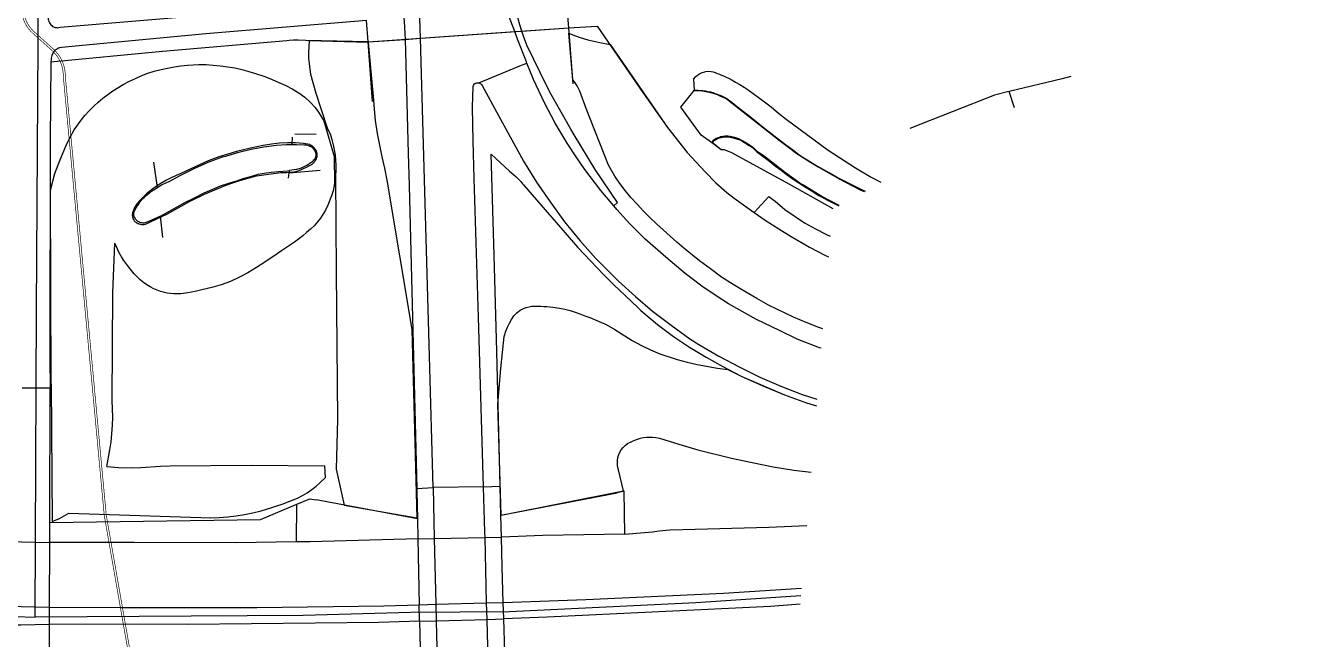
# Model space of a CAD drawing. Header units: millimetres. Extents: x 111502 to 977541, y 8702 to 1044108.
# Drawn here: x 486627 to 486815.4, y 235562.6 to 235653.8 of the extents above; entities that cross this region are included whole.
import ezdxf

# ---------------------------------------------------------------- set-up
doc = ezdxf.new("R2010")
doc.units = ezdxf.units.MM
doc.header["$LTSCALE"] = 0.25
doc.linetypes.add('DASHED2', pattern=[9.525, 6.35, -3.175])
for name, color, linetype in [('E HVSS As Laid HV', 10, 'Continuous'), ('E HVSS Proposed 33kV', 5, 'Continuous'), ('X HVSS Site Background', 8, 'Continuous')]:
    doc.layers.add(name, color=color, linetype=linetype)

# ---------------------------------------------------------------- blocks, each defined once
blk = doc.blocks.new('OS MAP 060722')
at = {"layer": 'X HVSS Site Background'}
for points in [[(-2178.68, -3425.31), (-2179.73, -3433.36), (-2179.83, -3434.06), (-2179.93, -3434.96), (-2179.93, -3447.41), (-2180.08, -3468.11), (-2180.13, -3471.06), (-2180.13, -3471.56), (-2180.08, -3471.71), (-2180.03, -3471.91), (-2179.93, -3472.11), (-2179.73, -3472.41), (-2179.58, -3472.51), (-2179.48, -3472.66), (-2179.33, -3472.71), (-2179.23, -3472.76), (-2179.08, -3472.81), (-2178.93, -3472.81), (-2178.78, -3472.86), (-2178.63, -3472.81), (-2178.38, -3472.76), (-2155.88, -3470.86), (-2143.93, -3469.66), (-2133.18, -3467.31)], [(-2110.85, -3473.42), (-2112.01, -3470.32), (-2113.49, -3466.02)], [(-2109.77, -3473.34), (-2110.08, -3472.41), (-2110.33, -3471.51), (-2111.69, -3465.9)], [(-2182.08, -3560.36), (-2181.88, -3514.71), (-2181.58, -3467.26)], [(-2127.84, -3466.96), (-2127.53, -3469.26), (-2127.28, -3471.91), (-2127.13, -3474.56), (-2127.13, -3474.57)], [(-2124.84, -3474.41), (-2124.93, -3471.46), (-2125.03, -3469.91), (-2125.28, -3467.36), (-2125.37, -3466.8)], [(-2103.19, -3468.76), (-2102.88, -3472.86)], [(-2132.88, -3471.76), (-2156.73, -3473.76), (-2178.18, -3475.76), (-2178.48, -3475.81), (-2178.63, -3475.86), (-2178.93, -3476.06), (-2179.03, -3476.11), (-2179.28, -3476.36), (-2179.38, -3476.51), (-2179.43, -3476.66), (-2179.53, -3476.81), (-2179.58, -3476.96), (-2179.68, -3477.36), (-2179.68, -3477.56), (-2179.73, -3477.96)], [(-2132.63, -3474.96), (-2132.88, -3471.76)], [(-2132.63, -3474.96), (-2102.88, -3472.86)], [(-2124.84, -3474.41), (-2110.85, -3473.42)], [(-2110.85, -3473.42), (-2109.77, -3473.34)], [(-2109.04, -3478.09), (-2109.11, -3477.91), (-2110.43, -3474.54), (-2110.85, -3473.42)], [(-2109.77, -3473.34), (-2102.88, -3472.86)], [(-2095.58, -3498.81), (-2098.88, -3493.91), (-2102.03, -3488.76), (-2102.53, -3487.91), (-2105.63, -3482.41), (-2107.08, -3479.51), (-2109.03, -3475.46), (-2109.53, -3474.11), (-2109.77, -3473.34)], [(-2102.88, -3472.86), (-2098.58, -3472.61), (-2091.83, -3482.46), (-2089.08, -3486.31), (-2088.13, -3487.66), (-2085.23, -3491.36), (-2082.58, -3494.26), (-2080.98, -3495.86), (-2079.33, -3497.31), (-2078.23, -3498.16), (-2075.28, -3500.26), (-2073.08, -3497.91), (-2072.18, -3498.61), (-2070.73, -3499.81), (-2067.83, -3501.81), (-2066.18, -3502.71), (-2064.53, -3503.56), (-2063.98, -3503.8)], [(-2102.88, -3472.86), (-2102.23, -3481.16)], [(-2132.63, -3474.96), (-2141.88, -3474.76), (-2143.03, -3474.71), (-2143.68, -3474.71), (-2144.33, -3474.76), (-2144.68, -3474.81), (-2163.18, -3476.36), (-2179.73, -3477.96)], [(-2132.62, -3475.05), (-2141.38, -3474.81), (-2141.48, -3476.51), (-2141.48, -3477.36), (-2141.38, -3478.21), (-2141.18, -3479.76), (-2140.38, -3482.56), (-2139.58, -3485.01), (-2138.68, -3487.71), (-2138.23, -3488.76), (-2138.03, -3489.46), (-2137.83, -3490.21), (-2137.53, -3491.71), (-2137.48, -3492.51), (-2137.43, -3493.26), (-2137.43, -3494.01), (-2137.48, -3494.81), (-2137.38, -3509.06), (-2137.18, -3531.01), (-2137.38, -3538.36), (-2136.18, -3543.71), (-2125.38, -3545.61)], [(-2132.63, -3474.96), (-2127.13, -3474.57)], [(-2131.98, -3483.81), (-2132.63, -3474.96)], [(-2132.62, -3475.05), (-2131.83, -3483.61), (-2131.78, -3484.36), (-2131.58, -3486.61), (-2131.28, -3488.56), (-2130.93, -3490.26), (-2130.58, -3492.01), (-2130.18, -3493.71), (-2129.83, -3495.46), (-2126.15, -3517.64), (-2125.38, -3545.61)], [(-2127.13, -3474.57), (-2124.84, -3474.41)], [(-2127.13, -3474.57), (-2127.13, -3474.58), (-2126.68, -3491.46), (-2126.53, -3496.31), (-2125.38, -3541.26)], [(-2122.98, -3541.11), (-2123.48, -3521.61), (-2124.64, -3481.41), (-2124.84, -3474.41)], [(-2102.23, -3480.56), (-2102.83, -3473.66), (-2101.98, -3474.01), (-2101.13, -3474.31), (-2099.98, -3474.66), (-2098.18, -3475.06), (-2096.68, -3475.36), (-2088.13, -3487.66), (-2085.23, -3491.36), (-2082.58, -3494.26), (-2080.98, -3495.86), (-2079.33, -3497.31), (-2078.23, -3498.16), (-2075.28, -3500.26), (-2073.48, -3501.51), (-2071.63, -3502.71), (-2069.78, -3503.86), (-2067.08, -3505.41), (-2064.68, -3506.66), (-2064.22, -3506.86)], [(-2179.73, -3477.96), (-2179.83, -3489.61), (-2179.88, -3522.01), (-2179.83, -3526.31)], [(-2179.72, -3525.76), (-2179.8, -3496.97), (-2179.13, -3494.51), (-2178.68, -3493.21), (-2178.18, -3491.96), (-2177.53, -3490.41), (-2176.93, -3489.21), (-2176.28, -3488.01), (-2175.23, -3486.56), (-2174.68, -3485.86), (-2174.03, -3485.16), (-2173.38, -3484.51), (-2172.73, -3483.91), (-2172.03, -3483.31), (-2170.53, -3482.21), (-2168.98, -3481.26), (-2168.08, -3480.76), (-2167.18, -3480.36), (-2166.23, -3479.96), (-2165.33, -3479.61), (-2164.38, -3479.31), (-2163.38, -3479.06), (-2162.43, -3478.86), (-2161.43, -3478.66), (-2160.43, -3478.51), (-2159.43, -3478.41), (-2157.78, -3478.31), (-2156.68, -3478.31), (-2154.58, -3478.51), (-2153.48, -3478.66), (-2152.43, -3478.81), (-2151.38, -3479.06), (-2150.33, -3479.36), (-2149.33, -3479.66), (-2147.98, -3480.11), (-2146.88, -3480.51), (-2145.88, -3480.96), (-2144.83, -3481.41), (-2143.88, -3481.91), (-2142.93, -3482.51), (-2142.03, -3483.16), (-2141.23, -3483.91), (-2140.48, -3484.71), (-2139.98, -3485.36), (-2139.18, -3486.66), (-2137.68, -3491.96), (-2137.63, -3495.96), (-2137.83, -3497.06), (-2138.08, -3497.81), (-2138.58, -3499.21), (-2138.93, -3499.91), (-2139.68, -3501.11), (-2140.13, -3501.66), (-2140.63, -3502.26), (-2141.18, -3502.76), (-2141.78, -3503.26), (-2142.33, -3503.76), (-2142.98, -3504.21), (-2143.58, -3504.66), (-2144.88, -3505.56), (-2145.48, -3505.96), (-2146.13, -3506.41), (-2147.98, -3507.66), (-2149.18, -3508.46), (-2150.48, -3509.21), (-2151.73, -3509.86), (-2153.08, -3510.51), (-2154.43, -3511.01), (-2155.83, -3511.41), (-2157.33, -3511.76), (-2158.33, -3512.01), (-2159.38, -3512.21), (-2160.43, -3512.36), (-2161.48, -3512.36), (-2162.48, -3512.26), (-2163.48, -3512.01), (-2164.43, -3511.61), (-2164.98, -3511.31), (-2165.48, -3511.01), (-2165.98, -3510.66), (-2166.48, -3510.26), (-2167.38, -3509.36), (-2167.78, -3508.91), (-2168.18, -3508.41), (-2168.88, -3507.41), (-2169.23, -3506.86), (-2169.63, -3506.16), (-2169.93, -3505.46), (-2170.23, -3504.81)], [(-2116.18, -3481.01), (-2110.08, -3478.52), (-2109.04, -3478.09)], [(-2096.14, -3499.28), (-2098.06, -3497.02), (-2100.42, -3493.88), (-2101.62, -3492.17), (-2103.07, -3489.99), (-2104.86, -3486.99), (-2106.42, -3483.98), (-2108.07, -3480.53), (-2109.04, -3478.09)], [(-2115.48, -3541.01), (-2116.23, -3515.81), (-2116.88, -3495.21), (-2117.03, -3489.71), (-2117.13, -3484.66), (-2117.03, -3481.56), (-2116.98, -3481.41), (-2116.83, -3481.16), (-2116.73, -3481.11), (-2116.58, -3481.01), (-2116.18, -3481.01)], [(-2116.18, -3481.01), (-2115.88, -3481.16), (-2115.78, -3481.26), (-2115.68, -3481.41), (-2113.28, -3485.86), (-2109.53, -3492.66), (-2107.63, -3495.76), (-2105.58, -3498.71), (-2103.43, -3501.66), (-2101.18, -3504.41), (-2098.78, -3507.11), (-2097.88, -3508.06), (-2095.43, -3510.46), (-2092.93, -3512.76), (-2090.38, -3514.91), (-2087.63, -3517.01), (-2084.83, -3519.01), (-2083.48, -3519.86), (-2080.53, -3521.61), (-2077.53, -3523.21), (-2074.43, -3524.71), (-2071.33, -3526.06), (-2068.13, -3527.31), (-2065.95, -3527.98)], [(-2065.1, -3517.56), (-2065.68, -3517.36), (-2067.58, -3516.61), (-2069.43, -3515.81), (-2073.13, -3514.01), (-2074.88, -3513.06), (-2076.68, -3512.01), (-2078.38, -3510.96), (-2080.13, -3509.86), (-2081.78, -3508.66), (-2083.38, -3507.46), (-2085.73, -3505.56), (-2086.78, -3504.66), (-2089.78, -3501.96), (-2090.78, -3501.01), (-2091.73, -3500.06), (-2092.68, -3499.06), (-2093.58, -3498.06), (-2094.43, -3497.01), (-2095.23, -3495.96), (-2095.98, -3494.86), (-2096.93, -3493.26), (-2100.23, -3484.86), (-2101.18, -3482.26), (-2101.58, -3481.46), (-2101.98, -3480.86), (-2102.23, -3480.56)], [(-2084.28, -3480.46), (-2083.93, -3480.11), (-2083.68, -3479.91), (-2083.38, -3479.71), (-2083.08, -3479.56), (-2082.48, -3479.36), (-2082.03, -3479.31), (-2081.68, -3479.36), (-2081.38, -3479.41), (-2081.08, -3479.51), (-2080.78, -3479.66), (-2080.43, -3479.76), (-2080.13, -3479.91), (-2079.83, -3480.01), (-2078.68, -3480.51), (-2078.03, -3480.91), (-2077.43, -3481.26), (-2076.78, -3481.66), (-2076.18, -3482.06), (-2073.93, -3483.71), (-2072.78, -3484.61), (-2071.68, -3485.51), (-2070.53, -3486.41), (-2064.28, -3491.01), (-2060.23, -3493.66), (-2057.88, -3495.01), (-2056.45, -3495.77)], [(-2084.28, -3480.46), (-2084.18, -3482.13), (-2083.61, -3482.13), (-2083.25, -3482.15), (-2082.89, -3482.18), (-2082.53, -3482.23), (-2082.13, -3482.3), (-2081.78, -3482.38), (-2081.43, -3482.48), (-2081.09, -3482.59), (-2080.55, -3482.8), (-2080.25, -3482.93), (-2079.35, -3483.34), (-2079.08, -3483.53), (-2078.94, -3483.63), (-2078.8, -3483.74), (-2077.3, -3484.96), (-2075.79, -3486.14), (-2074.69, -3487.01), (-2073.25, -3488.16), (-2071.91, -3489.19), (-2070.44, -3490.31), (-2069.52, -3490.96), (-2069.14, -3491.29), (-2068.66, -3491.65), (-2068.35, -3491.85), (-2068.03, -3492.05), (-2067.71, -3492.25), (-2067.39, -3492.44), (-2065.95, -3493.33), (-2064.62, -3494.1), (-2063.66, -3494.64), (-2062.8, -3495.12), (-2061.12, -3495.99), (-2059.42, -3496.82), (-2058.81, -3497.09)], [(-2028.27, -3480.09), (-2029.53, -3480.41), (-2037.43, -3482.31)], [(-2081.63, -3489.86), (-2083.13, -3488.81), (-2086.18, -3484.66), (-2084.18, -3482.16), (-2083.58, -3482.16), (-2083.03, -3482.21), (-2082.48, -3482.31), (-2081.98, -3482.41), (-2081.38, -3482.56), (-2080.78, -3482.76), (-2080.28, -3483.01), (-2079.68, -3483.26), (-2079.23, -3483.51), (-2071.58, -3489.56), (-2069.58, -3491.01), (-2069.23, -3491.31), (-2067.18, -3492.66), (-2065.78, -3493.51), (-2062.68, -3495.26), (-2059.53, -3496.91), (-2058.95, -3497.16)], [(-2037.43, -3482.31), (-2037.63, -3482.36), (-2039.58, -3482.86), (-2052.18, -3487.81)], [(-2036.6, -3484.73), (-2037.43, -3482.31)], [(-2143.5, -3488.58), (-2140.33, -3488.67)], [(-2166.54, -3498.51), (-2166.67, -3498.65), (-2166.79, -3498.79), (-2166.91, -3498.93), (-2167.02, -3499.08), (-2167.21, -3499.39), (-2167.26, -3499.47), (-2167.3, -3499.55), (-2167.35, -3499.63), (-2167.39, -3499.71), (-2167.43, -3499.79), (-2167.47, -3499.88), (-2167.51, -3499.96), (-2167.54, -3500.05), (-2167.59, -3500.23), (-2167.6, -3500.29), (-2167.61, -3500.34), (-2167.62, -3500.4), (-2167.63, -3500.46), (-2167.64, -3500.52), (-2167.64, -3500.58), (-2167.65, -3500.64), (-2167.65, -3500.7), (-2167.64, -3500.81), (-2167.63, -3500.87), (-2167.62, -3500.93), (-2167.6, -3500.99), (-2167.59, -3501.04), (-2167.57, -3501.1), (-2167.55, -3501.16), (-2167.53, -3501.21), (-2167.5, -3501.26), (-2167.47, -3501.31), (-2167.44, -3501.37), (-2167.41, -3501.42), (-2167.35, -3501.5), (-2167.3, -3501.55), (-2167.25, -3501.61), (-2167.2, -3501.66), (-2167.14, -3501.7), (-2167.08, -3501.75), (-2167.02, -3501.79), (-2166.96, -3501.83), (-2166.89, -3501.86), (-2166.82, -3501.89), (-2166.75, -3501.92), (-2166.68, -3501.95), (-2166.61, -3501.97), (-2166.5, -3502.01), (-2166.3, -3502.04), (-2166.11, -3502.04), (-2165.92, -3502.04), (-2165.7, -3502.02), (-2162.53, -3500.5), (-2160.84, -3499.6), (-2159.16, -3498.66), (-2156.92, -3497.53), (-2153.83, -3496.27), (-2152.84, -3495.92), (-2151.84, -3495.58), (-2150.84, -3495.26), (-2149.18, -3494.85), (-2145.92, -3494.39), (-2145.63, -3494.36), (-2145.34, -3494.34), (-2145.04, -3494.33), (-2144.75, -3494.32), (-2144.46, -3494.31), (-2144.17, -3494.29), (-2143.88, -3494.27), (-2143.59, -3494.22), (-2143.21, -3494.13), (-2142.86, -3494.02), (-2142.53, -3493.89), (-2142.2, -3493.75), (-2141.76, -3493.53), (-2141.68, -3493.48), (-2141.6, -3493.44), (-2141.51, -3493.4), (-2141.43, -3493.36), (-2141.34, -3493.32), (-2141.26, -3493.28), (-2141.18, -3493.23), (-2141.1, -3493.19), (-2141.02, -3493.14), (-2140.94, -3493.09), (-2140.87, -3493.03), (-2140.79, -3492.97), (-2140.73, -3492.91), (-2140.65, -3492.83), (-2140.61, -3492.78), (-2140.57, -3492.73), (-2140.53, -3492.68), (-2140.49, -3492.63), (-2140.45, -3492.57), (-2140.42, -3492.52), (-2140.38, -3492.46), (-2140.35, -3492.41), (-2140.32, -3492.35), (-2140.3, -3492.29), (-2140.27, -3492.23), (-2140.24, -3492.12), (-2140.22, -3492.05), (-2140.21, -3491.99), (-2140.2, -3491.93), (-2140.2, -3491.86), (-2140.19, -3491.8), (-2140.19, -3491.74), (-2140.19, -3491.67), (-2140.2, -3491.61), (-2140.2, -3491.55), (-2140.21, -3491.48), (-2140.22, -3491.42), (-2140.25, -3491.31), (-2140.28, -3491.23), (-2140.31, -3491.16), (-2140.34, -3491.08), (-2140.38, -3491.01), (-2140.42, -3490.94), (-2140.47, -3490.88), (-2140.52, -3490.81), (-2140.57, -3490.75), (-2140.62, -3490.69), (-2140.68, -3490.62), (-2140.74, -3490.56), (-2140.8, -3490.51), (-2140.87, -3490.45), (-2140.94, -3490.4), (-2141.01, -3490.35), (-2141.09, -3490.31), (-2141.16, -3490.26), (-2141.3, -3490.19), (-2142.24, -3490.02), (-2143.42, -3489.91), (-2144.6, -3489.91), (-2145.78, -3490), (-2146.96, -3490.15), (-2148.21, -3490.34), (-2150.09, -3490.71), (-2152.16, -3491.24), (-2153.47, -3491.62), (-2154.77, -3492.02), (-2156.37, -3492.61), (-2159.72, -3494.16), (-2160.43, -3494.49), (-2161.14, -3494.8), (-2161.85, -3495.13), (-2162.55, -3495.47), (-2163.5, -3496), (-2164.59, -3496.75), (-2165.56, -3497.51), (-2166.54, -3498.51)], [(-2163.88, -3496.56), (-2163.33, -3496.16), (-2162.68, -3495.86), (-2162.28, -3495.71), (-2160.53, -3494.76), (-2158.48, -3493.76), (-2156.38, -3492.81), (-2154.23, -3492.01), (-2153.63, -3491.86), (-2151.83, -3491.31), (-2149.98, -3490.86), (-2148.13, -3490.51), (-2146.23, -3490.26), (-2144.78, -3490.16), (-2143.88, -3490.16)], [(-2143.88, -3490.16), (-2143.28, -3490.16), (-2142.13, -3490.21), (-2141.78, -3490.21), (-2141.58, -3490.26), (-2141.43, -3490.31), (-2141.28, -3490.41), (-2141.23, -3490.41), (-2141.03, -3490.51), (-2140.78, -3490.76), (-2140.73, -3490.86), (-2140.58, -3491.01), (-2140.53, -3491.16), (-2140.43, -3491.36), (-2140.38, -3491.51), (-2140.38, -3491.91), (-2140.48, -3492.21), (-2140.53, -3492.31), (-2140.63, -3492.46), (-2140.78, -3492.56), (-2140.83, -3492.71), (-2141.73, -3493.31), (-2141.88, -3493.36), (-2142.58, -3493.71), (-2142.88, -3493.81), (-2143.13, -3493.86), (-2143.28, -3493.91), (-2144.28, -3494.06)], [(-2143.88, -3490.16), (-2143.83, -3489.11)], [(-2062.65, -3499.22), (-2065.23, -3497.91), (-2068.03, -3496.16), (-2068.48, -3495.91), (-2070.63, -3494.41), (-2072.68, -3492.81), (-2073.73, -3491.96), (-2074.83, -3491.21), (-2075.23, -3490.81), (-2075.68, -3490.46), (-2076.58, -3489.86), (-2077.58, -3489.36), (-2078.13, -3489.16), (-2078.63, -3489.06), (-2078.83, -3489.01), (-2079.18, -3488.96), (-2079.58, -3488.96), (-2079.93, -3489.01), (-2080.33, -3489.06), (-2080.38, -3489.11), (-2080.63, -3489.21), (-2080.93, -3489.31), (-2081.13, -3489.46), (-2081.38, -3489.61), (-2081.63, -3489.86)], [(-2080.18, -3490.96), (-2081.63, -3489.86)], [(-2080.18, -3490.96), (-2081.53, -3489.89), (-2081.48, -3489.86), (-2081.41, -3489.79), (-2081.34, -3489.72), (-2081.27, -3489.65), (-2081.2, -3489.59), (-2081.12, -3489.53), (-2081.04, -3489.48), (-2080.87, -3489.38), (-2080.73, -3489.31), (-2080.59, -3489.25), (-2080.44, -3489.2), (-2080.16, -3489.12), (-2080.05, -3489.1), (-2079.94, -3489.08), (-2079.83, -3489.06), (-2079.72, -3489.04), (-2079.61, -3489.03), (-2079.5, -3489.02), (-2079.17, -3489.05), (-2078.65, -3489.14), (-2078.44, -3489.19), (-2078.24, -3489.23), (-2078.03, -3489.28), (-2077.74, -3489.38), (-2077.43, -3489.5), (-2077.12, -3489.65), (-2076.73, -3489.87), (-2076, -3490.34), (-2075.85, -3490.44), (-2075.69, -3490.55), (-2075.55, -3490.65), (-2075.36, -3490.8), (-2075.23, -3490.92), (-2075.12, -3491.04), (-2074.91, -3491.25), (-2074.33, -3491.66), (-2073.21, -3492.5), (-2072.09, -3493.38), (-2071.27, -3494.01), (-2070.8, -3494.39), (-2069.62, -3495.22), (-2068.67, -3495.87), (-2068.21, -3496.16), (-2067.58, -3496.55), (-2066.59, -3497.16), (-2065.9, -3497.58), (-2065.68, -3497.73), (-2065.38, -3497.91), (-2064.85, -3498.19), (-2064.37, -3498.44), (-2063.3, -3498.98), (-2062.73, -3499.27)], [(-2113.03, -3540.91), (-2113.48, -3520.91), (-2113.88, -3506.61), (-2114.33, -3491.61), (-2111.63, -3494.16), (-2110.98, -3494.66), (-2110.63, -3494.96), (-2109.93, -3495.66), (-2109.68, -3496.01), (-2109.53, -3496.16), (-2101.48, -3505.46), (-2097.68, -3509.46), (-2096.18, -3510.96), (-2092.58, -3514.36), (-2092.13, -3514.81), (-2089.63, -3516.91), (-2087.28, -3518.66), (-2084.88, -3520.26), (-2082.43, -3521.76), (-2079.93, -3523.16), (-2077.33, -3524.51), (-2077.13, -3524.61), (-2073.98, -3526.01), (-2070.78, -3527.36), (-2067.53, -3528.51), (-2066.03, -3528.98)], [(-2063.53, -3499.71), (-2070.08, -3496.06), (-2078.58, -3491.41), (-2079.68, -3490.96), (-2080.18, -3490.96)], [(-2163.88, -3496.56), (-2164.43, -3492.81)], [(-2163.48, -3500.81), (-2159.73, -3498.76), (-2158.53, -3498.16), (-2156.88, -3497.31), (-2156.48, -3497.16), (-2154.53, -3496.31), (-2152.53, -3495.66), (-2152.28, -3495.61), (-2151.18, -3495.21), (-2150.03, -3494.91), (-2148.93, -3494.61), (-2147.78, -3494.41), (-2147.03, -3494.31), (-2145.93, -3494.21), (-2144.58, -3494.11), (-2144.28, -3494.06)], [(-2144.33, -3494.41), (-2139.75, -3494.01)], [(-2144.33, -3494.41), (-2144.28, -3494.06)], [(-2144.43, -3495.16), (-2144.33, -3494.41)], [(-2163.48, -3500.81), (-2165.33, -3501.66), (-2165.78, -3501.81), (-2165.88, -3501.86), (-2166.03, -3501.86), (-2166.18, -3501.81), (-2166.38, -3501.81), (-2166.53, -3501.76), (-2166.68, -3501.66), (-2166.83, -3501.61), (-2167.18, -3501.26), (-2167.23, -3501.11), (-2167.33, -3500.96), (-2167.38, -3500.86), (-2167.43, -3500.71), (-2167.43, -3500.26), (-2167.28, -3499.96), (-2167.23, -3499.81), (-2166.93, -3499.36), (-2166.83, -3499.26), (-2166.73, -3499.11), (-2166.63, -3498.96), (-2166.63, -3498.91), (-2166.38, -3498.56), (-2166.13, -3498.26), (-2165.88, -3498.06), (-2165.58, -3497.76), (-2164.98, -3497.26), (-2164.63, -3497.06), (-2164.53, -3496.96), (-2163.88, -3496.56)], [(-2095.58, -3498.81), (-2096.14, -3499.28)], [(-2065.33, -3520.43), (-2065.56, -3520.35), (-2068.88, -3519.09), (-2071.51, -3517.79), (-2074.92, -3516.16), (-2079.07, -3513.82), (-2080.91, -3512.63), (-2083.04, -3511.22), (-2085.51, -3509.31), (-2088.41, -3506.89), (-2091.5, -3504.2), (-2093.74, -3501.98), (-2095.67, -3499.84), (-2096.14, -3499.28)], [(-2163.13, -3504.01), (-2163.48, -3500.81)], [(-2171.43, -3537.96), (-2170.98, -3535.51), (-2170.78, -3534.31), (-2170.68, -3533.11), (-2170.58, -3531.86), (-2170.53, -3530.66), (-2170.63, -3528.16), (-2170.53, -3512.21), (-2170.23, -3504.81)], [(-2112.88, -3545.21), (-2113.33, -3528.71), (-2112.93, -3523.41), (-2112.43, -3518.66), (-2112.18, -3517.91), (-2111.93, -3517.31), (-2111.63, -3516.71), (-2111.33, -3516.16), (-2110.98, -3515.61), (-2110.53, -3515.16), (-2110.03, -3514.76), (-2109.53, -3514.51), (-2109.13, -3514.36), (-2108.68, -3514.26), (-2108.28, -3514.16), (-2106.98, -3514.16), (-2106.53, -3514.21), (-2106.08, -3514.21), (-2105.18, -3514.31), (-2104.18, -3514.46), (-2103.38, -3514.61), (-2102.63, -3514.81), (-2101.88, -3515.06), (-2101.18, -3515.31), (-2100.43, -3515.61), (-2099.68, -3515.86), (-2097.28, -3516.91), (-2095.98, -3517.66), (-2093.38, -3519.26), (-2092.03, -3520.01), (-2090.68, -3520.66), (-2089.28, -3521.26), (-2086.73, -3522.11), (-2085.23, -3522.51), (-2083.73, -3522.86), (-2080.73, -3523.36), (-2079.18, -3523.56), (-2077.13, -3524.61), (-2070.78, -3527.36), (-2067.53, -3528.51), (-2066.03, -3528.98)], [(-2588.94, -3524.11), (-2569.58, -3527.46), (-2536.68, -3532.71), (-2504.23, -3537.61), (-2495.93, -3538.76), (-2461.48, -3543.06), (-2431.88, -3546.51), (-2402.68, -3549.16), (-2396.28, -3549.71), (-2371.98, -3551.71), (-2343.93, -3553.81), (-2311.18, -3556.06), (-2310.58, -3556.16), (-2280.83, -3557.81), (-2257.93, -3558.71), (-2220.63, -3559.56), (-2191.18, -3560.06), (-2182.08, -3560.36)], [(-2183.99, -3526.31), (-2179.83, -3526.31)], [(-2179.88, -3546.31), (-2179.83, -3526.31)], [(-2179.72, -3525.76), (-2179.57, -3546.17), (-2178.48, -3545.71), (-2177.08, -3544.91), (-2155.98, -3545.61), (-2154.73, -3545.56), (-2153.48, -3545.46), (-2152.23, -3545.31), (-2150.98, -3545.11), (-2149.73, -3544.86), (-2148.53, -3544.56), (-2146.93, -3544.06), (-2146.18, -3543.81), (-2145.38, -3543.56), (-2143.13, -3542.66), (-2142.38, -3542.31), (-2141.68, -3541.91), (-2140.98, -3541.41), (-2140.33, -3540.91), (-2139.73, -3540.36), (-2138.93, -3539.61), (-2139.03, -3537.86)], [(-2112.88, -3545.21), (-2094.68, -3541.61), (-2095.43, -3538.46), (-2095.53, -3538.11), (-2095.58, -3537.76), (-2095.58, -3537.06), (-2095.53, -3536.71), (-2095.43, -3536.36), (-2095.33, -3536.06), (-2095.03, -3535.51), (-2094.73, -3535.16), (-2094.43, -3534.86), (-2094.08, -3534.56), (-2093.63, -3534.36), (-2093.23, -3534.16), (-2092.63, -3533.91), (-2092.18, -3533.76), (-2091.73, -3533.66), (-2091.28, -3533.61), (-2090.38, -3533.61), (-2089.88, -3533.66), (-2089.33, -3533.76), (-2086.48, -3534.66), (-2083.63, -3535.51), (-2078.63, -3536.76), (-2075.58, -3537.41), (-2072.48, -3538.01), (-2069.38, -3538.51), (-2066.83, -3538.84)], [(-2171.43, -3537.96), (-2169.68, -3538.11), (-2167.83, -3538.16), (-2166.38, -3538.11), (-2163.48, -3537.91), (-2162.03, -3537.86), (-2149.98, -3537.76), (-2139.03, -3537.86)], [(-2125.38, -3541.26), (-2122.98, -3541.11)], [(-2125.38, -3541.26), (-2125.38, -3541.66), (-2125.28, -3545.76)], [(-2115.48, -3541.01), (-2122.98, -3541.11)], [(-2122.98, -3541.11), (-2122.8, -3548.66), (-2122.56, -3558.44), (-2122.5, -3560.89), (-2122.25, -3570.95), (-2122.08, -3578.06)], [(-2115.48, -3541.01), (-2113.03, -3540.91)], [(-2114.53, -3577.81), (-2114.71, -3570.62), (-2114.96, -3560.68), (-2115.02, -3558.23), (-2115.26, -3548.51), (-2115.28, -3547.71), (-2115.48, -3541.01)], [(-2112.93, -3545.21), (-2113.03, -3540.91)], [(-2143.22, -3543.58), (-2141.28, -3542.76), (-2140.33, -3542.91)], [(-2125.28, -3545.76), (-2140.33, -3542.91)], [(-2112.93, -3545.21), (-2095.63, -3541.91)], [(-2094.48, -3548.01), (-2094.58, -3541.66), (-2095.63, -3541.91)], [(-2179.88, -3546.31), (-2148.63, -3545.86), (-2143.22, -3543.58)], [(-2143.28, -3549.19), (-2143.22, -3543.58)], [(-2112.83, -3548.46), (-2112.93, -3545.21)], [(-2179.88, -3549.26), (-2179.88, -3546.31)], [(-2125.28, -3545.76), (-2125.23, -3548.71)], [(-2085.9, -3547.31), (-2073.08, -3547.01), (-2067.48, -3546.74)], [(-2125.23, -3548.71), (-2141.23, -3549.16), (-2143.28, -3549.19)], [(-2125.23, -3548.71), (-2122.8, -3548.66), (-2115.26, -3548.51), (-2112.83, -3548.46)], [(-2125.23, -3548.71), (-2125.03, -3558.51)], [(-2094.48, -3548.01), (-2106.68, -3548.21), (-2112.83, -3548.46)], [(-2112.58, -3558.16), (-2112.73, -3552.86), (-2112.83, -3548.46)], [(-2094.48, -3548.01), (-2091.58, -3547.76), (-2090.38, -3547.66), (-2089.38, -3547.51), (-2087.83, -3547.36), (-2085.9, -3547.31)], [(-2185.83, -3549.11), (-2184.12, -3549.15), (-2179.88, -3549.26)], [(-2179.93, -3558.86), (-2179.88, -3549.26)], [(-2143.28, -3549.19), (-2152.28, -3549.31), (-2167.38, -3549.26), (-2179.88, -3549.26)], [(-2112.58, -3558.16), (-2100.28, -3557.71), (-2079.83, -3556.81), (-2068.24, -3556.05)], [(-2068.33, -3557.19), (-2083.93, -3558.2), (-2111.63, -3559.56), (-2126.26, -3559.66), (-2142.25, -3560.08), (-2158.88, -3560.18), (-2182.08, -3560.36)], [(-2125.03, -3558.51), (-2122.56, -3558.44), (-2115.02, -3558.23), (-2112.58, -3558.16)], [(-2112.48, -3560.61), (-2112.58, -3558.16)], [(-2185.93, -3558.71), (-2184.17, -3558.75), (-2179.93, -3558.86)], [(-2179.93, -3558.86), (-2169.38, -3558.91), (-2149.13, -3558.91), (-2130.28, -3558.66), (-2125.03, -3558.51)], [(-2179.93, -3561.41), (-2179.93, -3558.86)], [(-2124.98, -3560.96), (-2125.03, -3558.51)], [(-2068.43, -3558.44), (-2072.88, -3558.76), (-2106.03, -3560.36), (-2112.48, -3560.61)], [(-2185.93, -3561.51), (-2184.19, -3561.48), (-2179.93, -3561.41)], [(-2179.98, -3571.36), (-2179.98, -3570.61), (-2179.93, -3561.41)], [(-2124.98, -3560.96), (-2131.03, -3561.16), (-2159.38, -3561.46), (-2179.93, -3561.41)], [(-2124.98, -3560.96), (-2122.5, -3560.89), (-2114.96, -3560.68), (-2112.48, -3560.61)], [(-2124.98, -3560.96), (-2124.73, -3571.06)], [(-2112.18, -3570.51), (-2112.48, -3560.61)]]:
    blk.add_lwpolyline(points, dxfattribs=at)

msp = doc.modelspace()

# ---------------------------------------------------------------- linework, layer by layer
at = {"lineweight": 0}
msp.add_circle((488727.82, 239008.33), 11388.42, dxfattribs=at)
at = {"layer": 'E HVSS Proposed 33kV', "lineweight": 0, "const_width": 0.1, "flags": 128}
for points in [[(486625.74, 235726.93), (486625.7, 235726.15), (486625.69, 235722), (486625.69, 235719.85), (486625.67, 235708.85), (486625.66, 235706.5), (486625.65, 235700.91), (486626.68, 235693.31), (486626.83, 235692.72), (486626.94, 235691.9), (486627, 235691.1), (486627, 235689.6), (486626.95, 235678.3), (486626.48, 235656.48, 0.218923), (486628.15, 235652.64), (486631.02, 235650.07, -0.216881), (486632.68, 235646.28, 0.026713), (486632.69, 235646.17), (486638.77, 235581.04), (486651.18, 235510.34, 0.128469)], [(486626.04, 235726.91), (486626, 235726.14), (486625.99, 235722), (486625.99, 235719.85), (486625.97, 235708.85), (486625.96, 235706.5), (486625.95, 235700.93), (486626.97, 235693.37), (486627.12, 235692.78), (486627.24, 235691.93), (486627.3, 235691.11), (486627.3, 235689.6), (486627.25, 235678.29), (486626.78, 235656.47, 0.218923), (486628.35, 235652.87), (486631.22, 235650.29, -0.216207), (486632.98, 235646.29, 0.026069), (486632.99, 235646.18), (486639.07, 235581.08), (486651.46, 235510.47, 0.128469)]]:
    msp.add_lwpolyline(points, format="xyb", dxfattribs=at)

# ---------------------------------------------------------------- block references
at = {"layer": 'E HVSS As Laid HV', "linetype": 'DASHED2', "lineweight": 0}
msp.add_blockref('OS MAP 060722', (488810.58, 239126.31), dxfattribs=at)

doc.saveas('drawing.dxf')
